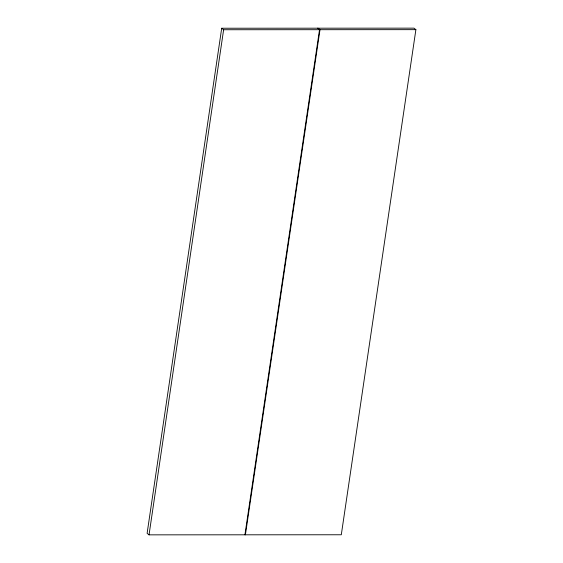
<?xml version="1.0" encoding="UTF-8"?>
<svg xmlns="http://www.w3.org/2000/svg" width="563" height="563" viewBox="0 0 563 563"><rect width="100%" height="100%" fill="white"/><g stroke="black" fill="none" stroke-linecap="round" stroke-linejoin="round"><path stroke-width="0.84" d="M221.702 28.234L147.112 533.344L149.033 534.85L341.298 534.766L415.888 29.656L413.967 28.15L221.702 28.234L223.624 29.74L415.888 29.656M149.033 534.85L223.624 29.74M244.926 534.808L319.517 29.698L317.595 28.192M245.405 534.808L319.995 29.698L318.074 28.192"/></g></svg>
